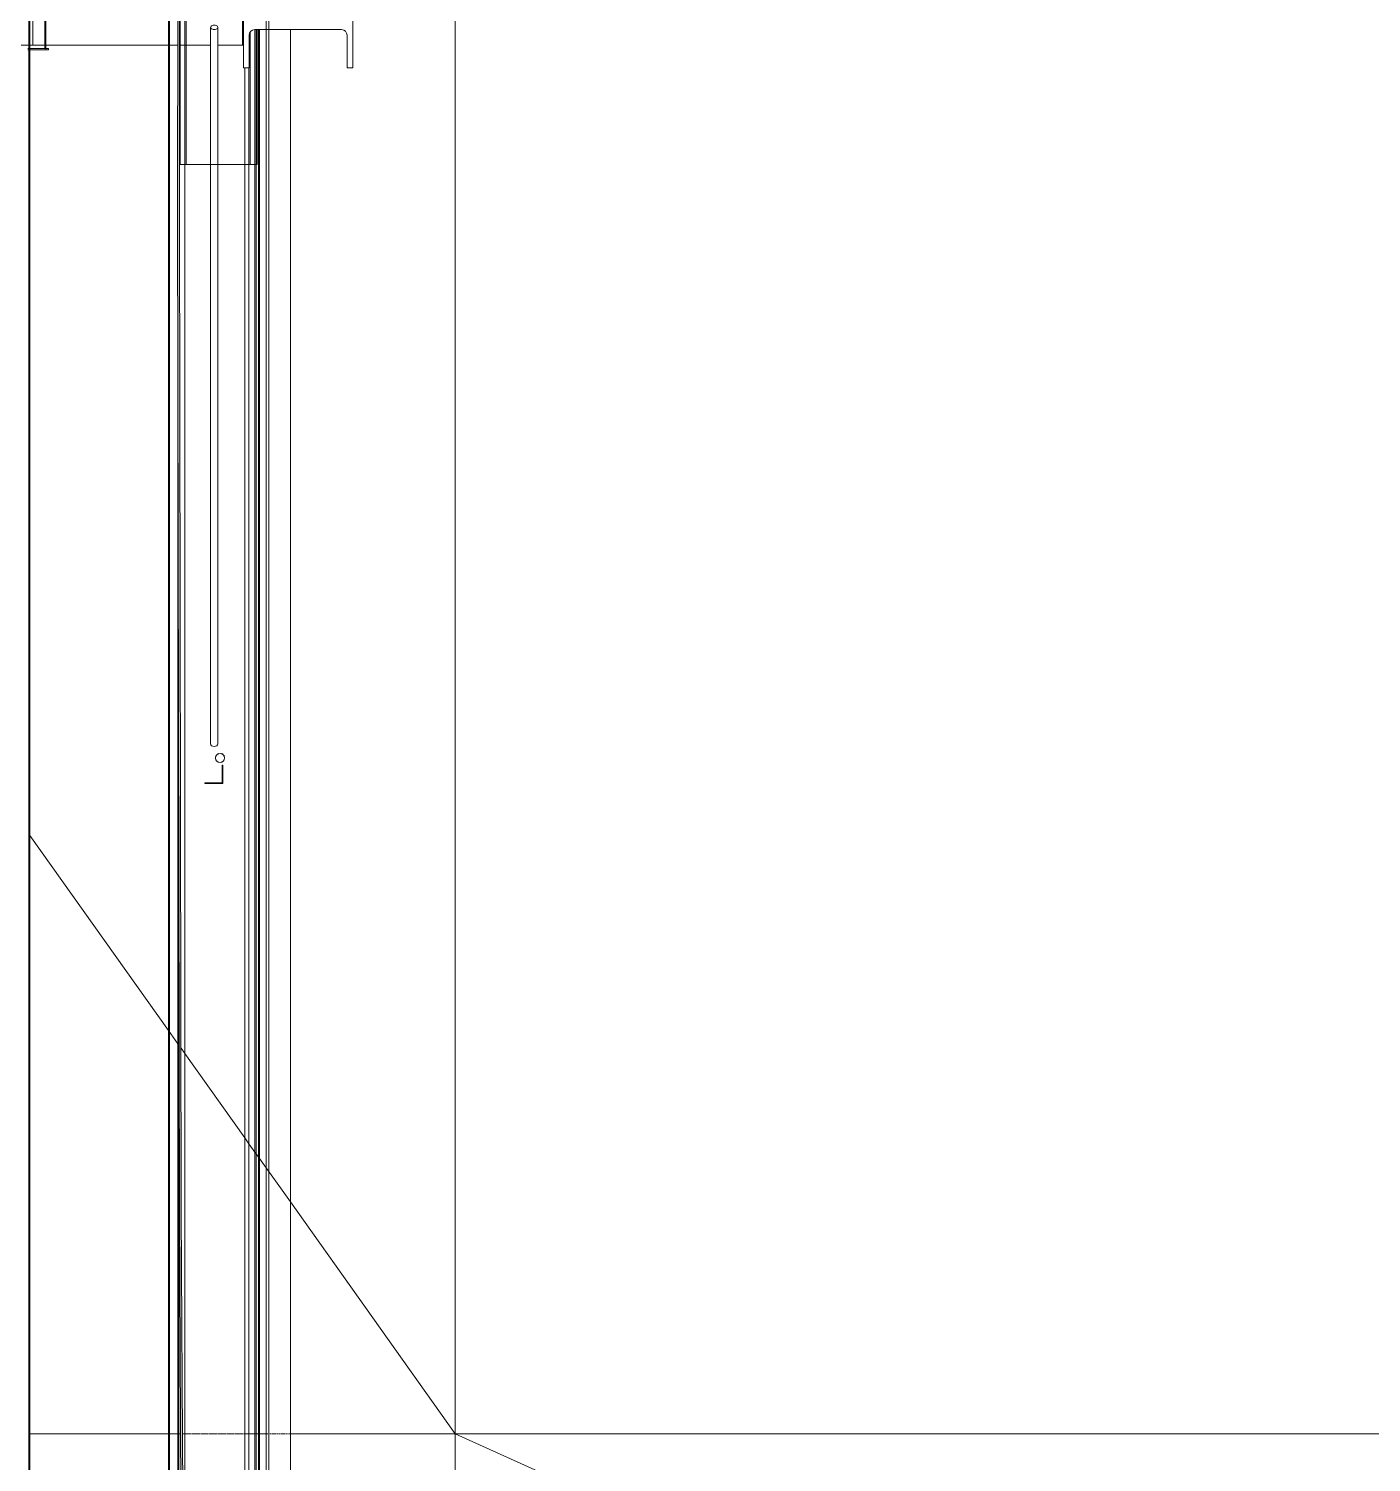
# Model space of a CAD drawing. Header units: centimetres. Extents: x -13617 to -9515, y -261 to 6553.
# Drawn here: x -12522.1 to -12153, y 2763.8 to 3157.8 of the extents above; entities that cross this region are included whole.
import ezdxf

# ---------------------------------------------------------------- set-up
doc = ezdxf.new("R2010")
doc.units = ezdxf.units.CM
doc.linetypes.add('_Overhead', pattern=[0.47625, 0.3175, -0.15875])
doc.linetypes.add('_Overhead_2_', pattern=[0.47625, 0.3175, -0.15875])
for name, color, linetype, lineweight in [('A-FLOR', 7, 'Continuous', 9), ('A-GENM', 7, 'Continuous', 9), ('A-WALL', 7, 'Continuous', 9), ('A-WALL-PATT', 7, 'Continuous', 35), ('S-BEAM', 7, 'Continuous', 9), ('S-COLS', 7, 'Continuous', 9), ('S-FSTN', 7, 'Continuous', 9)]:
    doc.layers.add(name, color=color, linetype=linetype, lineweight=lineweight)

# ---------------------------------------------------------------- blocks, each defined once
blk = doc.blocks.new('RVR_CERCHA_C01 - RVR_CERCHA_C01-V24-Planta patio maniobras')
at = {"layer": 'S-BEAM', "color": 254, "true_color": 0xcccccc}
for p, q in [((0, 5), (-0.67, 5)), ((-0.67, 5), (-0.67, 4.7)), ((-0.67, 5), (0, 5)), ((-0.67, 4.7), (0, 4.7)), ((-0.67, 4.7), (0, 4.7)), ((0, 4.7), (0, 5)), ((0, -5), (0, 5)), ((0, -5), (0, 5)), ((0, 5), (0, -5)), ((0, 4.7), (0, -4.7)), ((0, -4.7), (0, 4.7)), ((0.04, -5), (0.04, 5)), ((0.04, 5), (4.44, 5)), ((0.04, 5), (2.09, 5)), ((0.04, 5), (4.44, 5)), ((4.44, 5), (0.04, 5)), ((0.04, 5), (4.44, 5)), ((2.09, 5), (0.04, 5)), ((0.04, 4.7), (4.71, 4.7)), ((0.04, 4.7), (4.44, 4.7)), ((4.44, 4.7), (0.04, 4.7)), ((4.44, 4.7), (0.04, 4.7)), ((4.44, 4.7), (0.3, 4.7)), ((0.3, 4.7), (0.3, -4.68)), ((0.3, -4.7), (0.3, 4.7)), ((0.3, 4.7), (2.09, 4.7)), ((2.09, 5), (4.71, 5)), ((4.71, 5), (2.09, 5)), ((2.09, 4.7), (4.71, 4.7)), ((4.44, 5), (4.71, 5)), ((4.44, 5), (4.71, 5)), ((4.71, 5), (4.44, 5)), ((4.44, 5), (4.71, 5)), ((4.44, 4.7), (4.71, 4.7)), ((4.71, 4.7), (4.44, 4.7)), ((4.71, 4.7), (4.44, 4.7)), ((4.71, 4.7), (4.44, 4.7)), ((4.71, 5), (5, 5)), ((5, 5), (4.71, 5)), ((4.71, 4.7), (5, 4.7)), ((4.71, 4.7), (5, 4.7))]:
    blk.add_line(p, q, dxfattribs=at)
blk = doc.blocks.new('Costanera Perfil Z - Parametrizado - Costanera Perfil Z - Parametrizado-1652053-Planta patio maniobras')
at = {"layer": 'S-BEAM', "color": 254, "true_color": 0xcccccc}
for p, q in [((8.63, 811.28), (8.63, -811.28)), ((8.9, 206.42), (8.9, 197.02)), ((8.9, 197.02), (8.9, 196.76)), ((8.9, 196.72), (8.9, -400.85))]:
    blk.add_line(p, q, dxfattribs=at)
blk = doc.blocks.new('RVR_Soporte Cercha _02 - RVR_Soporte Cercha _02-V25-Planta patio maniobras')
at = {"layer": 'S-FSTN', "color": 253, "true_color": 0xaaaaaa}
for p, q in [((16.97, 5), (17.28, 5)), ((17.28, 5), (24.03, 5)), ((17.28, 5), (17.28, -5)), ((26.03, 5), (32.77, 5)), ((32.77, 5), (33.07, 5)), ((33.07, 5), (34.42, 5)), ((34.42, 5), (34.55, 5)), ((35.05, 5), (37.59, 5)), ((37.59, 5), (71.28, 5)), ((71.32, 5), (71.58, 5)), ((71.58, 5), (74.85, 5)), ((74.85, 5), (75.72, 5)), ((74.85, 5), (74.85, -3.43)), ((75.72, 5), (75.99, 5)), ((76.06, 5), (76.29, 5)), ((76.29, 5), (77.6, 5)), ((77.6, 5), (77.78, 5)), ((77.82, 5), (89.72, 5)), ((89.72, 5), (89.72, 1.95)), ((89.72, 5), (92.96, 5)), ((92.96, 5), (93.19, 5)), ((93.19, 5), (93.53, 5)), ((93.53, 5), (108.11, 5)), ((108.11, 5), (108.11, 1.95)), ((89.72, 1.95), (89.72, 0.5)), ((89.72, 0.5), (89.72, -3.37)), ((108.11, 1.95), (108.11, 0.5)), ((108.11, 0.5), (108.11, -3.29)), ((74.85, -3.45), (74.85, -3.66)), ((74.85, -3.75), (74.85, -5)), ((89.72, -3.5), (89.72, -3.75)), ((89.72, -3.75), (89.72, -5)), ((108.11, -3.5), (108.11, -3.75)), ((108.11, -3.75), (108.11, -5)), ((17.28, -5), (16.97, -5)), ((24.03, -5), (17.28, -5)), ((32.77, -5), (26.03, -5)), ((33.07, -5), (32.77, -5)), ((34.42, -5), (33.07, -5)), ((34.54, -5), (34.42, -5)), ((37.59, -5), (35.04, -5)), ((74.85, -5), (37.59, -5)), ((75.72, -5), (74.85, -5)), ((75.99, -5), (75.72, -5)), ((76.29, -5), (76.06, -5)), ((89.72, -5), (76.29, -5)), ((92.96, -5), (89.72, -5)), ((93.19, -5), (92.96, -5)), ((93.53, -5), (93.19, -5)), ((108.11, -5), (93.53, -5))]:
    blk.add_line(p, q, dxfattribs=at)
blk = doc.blocks.new('Costanera Perfil Z - Parametrizado - Costanera Perfil Z - Parametrizado-1662729-Planta patio maniobras')
at = {"layer": 'S-BEAM', "color": 254, "true_color": 0xcccccc}
for p, q in [((-8.8, 995.88), (-8.8, -998.59)), ((-8.8, 995.88), (-8.8, -998.59)), ((10.45, -961.55), (10.45, -998.59)), ((10.45, -961.55), (10.45, -998.59)), ((10.75, -998.59), (10.75, -961.55)), ((10.75, -961.55), (10.75, -998.59)), ((8.8, -972.05), (8.8, -998.59)), ((8.8, -972.05), (8.8, -998.59)), ((-8.8, -998.59), (-8.8, -1932.33)), ((-8.8, -998.59), (-8.8, -1932.33)), ((8.8, -998.59), (8.8, -1427.65)), ((8.8, -998.59), (8.8, -1427.65)), ((10.45, -998.59), (10.45, -1427.65)), ((10.45, -998.59), (10.45, -1427.65)), ((10.75, -1427.65), (10.75, -998.59)), ((10.75, -998.59), (10.75, -1427.65)), ((-10.75, -1053.06), (-10.75, -1731.41)), ((-10.75, -1053.06), (-10.75, -1731.41)), ((-10.45, -1206.55), (-10.45, -1691.39)), ((-10.45, -1206.55), (-10.45, -1691.39))]:
    blk.add_line(p, q, dxfattribs=at)
blk = doc.blocks.new('Costanera Perfil Z - Parametrizado - Costanera Perfil Z - Parametrizado-V64-Planta patio maniobras')
at = {"layer": 'S-BEAM', "color": 254, "true_color": 0xcccccc}
for p, q in [((-8.8, 995.88), (-8.8, -998.59)), ((-8.8, 995.88), (-8.8, -998.59)), ((10.45, -961.55), (10.45, -998.59)), ((10.45, -961.55), (10.45, -998.59)), ((10.75, -998.59), (10.75, -961.55)), ((10.75, -961.55), (10.75, -998.59)), ((8.8, -972.05), (8.8, -998.59)), ((8.8, -972.05), (8.8, -998.59)), ((-8.8, -998.59), (-8.8, -1932.33)), ((-8.8, -998.59), (-8.8, -1932.33)), ((8.8, -998.59), (8.8, -1427.65)), ((8.8, -998.59), (8.8, -1427.65)), ((10.45, -998.59), (10.45, -1427.65)), ((10.45, -998.59), (10.45, -1427.65)), ((10.75, -1427.65), (10.75, -998.59)), ((10.75, -998.59), (10.75, -1427.65)), ((-10.75, -1053.06), (-10.75, -1731.41)), ((-10.75, -1053.06), (-10.75, -1731.41)), ((-10.45, -1206.55), (-10.45, -1691.39)), ((-10.45, -1206.55), (-10.45, -1691.39))]:
    blk.add_line(p, q, dxfattribs=at)
blk = doc.blocks.new('Costanera Perfil Z - Parametrizado - Costanera Perfil Z - Parametrizado-1662826-Planta patio maniobras')
at = {"layer": 'S-BEAM', "color": 254, "true_color": 0xcccccc}
for p, q in [((-8.8, 997.23), (-8.8, -997.23)), ((-8.8, 997.23), (-8.8, -997.23)), ((-10.45, -845.53), (-10.45, -997.23)), ((-10.45, -845.53), (-10.45, -997.23)), ((8.8, -960.91), (8.8, -997.23)), ((8.8, -960.91), (8.8, -997.23)), ((10.45, -960.19), (10.45, -997.23)), ((10.45, -960.19), (10.45, -997.23)), ((10.75, -997.23), (10.75, -960.19)), ((10.75, -960.19), (10.75, -997.23)), ((7.37, -997.23), (-10.61, -997.23)), ((-10.61, -997.23), (-10.45, -997.23)), ((-10.45, -997.23), (-8.8, -997.23)), ((-8.8, -997.23), (-10.45, -997.23)), ((-10.45, -997.23), (7.37, -997.23)), ((8.8, -997.23), (7.37, -997.23)), ((7.37, -997.23), (8.8, -997.23)), ((10.75, -997.23), (8.8, -997.23)), ((8.8, -997.23), (10.45, -997.23)), ((10.45, -997.23), (8.8, -997.23)), ((8.8, -997.23), (10.45, -997.23)), ((10.45, -997.23), (10.75, -997.23))]:
    blk.add_line(p, q, dxfattribs=at)
blk = doc.blocks.new('M_RVR_PERFIL L - M_RVR_PERFIL L-V65-Planta patio maniobras')
at = {"layer": 'S-BEAM', "color": 254, "true_color": 0xcccccc}
for p, q in [((2.31, -2.31), (2.31, 2.5)), ((2.31, 2.5), (2.5, 2.5)), ((2.5, 2.5), (2.31, 2.5)), ((2.31, 2.5), (2.31, -2.31)), ((2.5, 2.5), (2.5, -2.5)), ((2.5, -2.5), (2.5, 2.5)), ((-2.5, -2.5), (-2.5, -2.31)), ((-2.5, -2.31), (2.31, -2.31)), ((2.31, -2.31), (-2.5, -2.31)), ((-2.5, -2.31), (-2.5, -2.5)), ((2.5, -2.5), (-2.5, -2.5)), ((-2.5, -2.5), (2.5, -2.5))]:
    blk.add_line(p, q, dxfattribs=at)
blk = doc.blocks.new('Costaneras Perfil C - 50 x 250-1666462-Planta patio maniobras')
at = {"layer": 'S-BEAM', "color": 254, "true_color": 0xcccccc}
for p, q in [((365.5, 12.5), (-100.6, 12.5)), ((365.5, 12.5), (-100.6, 12.5)), ((-100.6, 12.2), (365.5, 12.2)), ((-100.6, 12.2), (365.5, 12.2)), ((-1286.12, -12.5), (866.63, -12.5)), ((866.63, -12.5), (-1286.12, -12.5)), ((-1229, -12.2), (845.25, -12.2)), ((845.25, -12.2), (-1229, -12.2))]:
    blk.add_line(p, q, dxfattribs=at)
blk = doc.blocks.new('RVR_Tensor - d_25 mm-V71-Planta patio maniobras')
at = {"layer": 'A-GENM', "color": 254, "true_color": 0xd4d4d4}
for start, end in [(360, 180), (135, 180), (180, 360), (180, 225), (120, 135), (105, 120), (60, 75), (30, 60), (15, 30), (240, 270), (285, 300), (300, 315)]:
    blk.add_arc((0, 0), 1.25, start, end, dxfattribs=at)
blk = doc.blocks.new('RVR_Tensor angular - d_25 mm-1668352-Planta patio maniobras')
at = {"layer": 'A-GENM', "color": 254, "true_color": 0xd4d4d4}
for p, q in [((159.32, 1), (-0.01, 1)), ((183.85, 1), (159.32, 1)), ((196.99, 1), (183.85, 1)), ((-0.01, -1), (159.32, -1)), ((159.32, -1), (183.85, -1)), ((183.85, -1), (196.99, -1))]:
    blk.add_line(p, q, dxfattribs=at)
for centre, start_param, end_param in [((-0.01, 0), 0, 1.570796), ((196.99, 0), 4.712389, 7.853982), ((-0.01, 0), 1.570796, 3.141593), ((196.99, 0), 1.570796, 4.712389)]:
    blk.add_ellipse(centre, major_axis=(0, 1), ratio=0.615661, start_param=start_param, end_param=end_param, dxfattribs=at)
blk = doc.blocks.new('PQ_RVR_EST-01_ZZ_ZZ_MO_T_A_rvt-1-Planta patio maniobras')
at = {"layer": 'S-BEAM', "color": 254, "lineweight": 18, "true_color": 0xcccccc}
for p, q in [((-12456.74, 3399.58), (-12456.74, 2691.46)), ((-12456.03, 2691.46), (-12456.03, 3399.58))]:
    blk.add_line(p, q, dxfattribs=at)
at = {"layer": 'S-BEAM', "color": 254, "true_color": 0xcccccc}
for p, q in [((-12456.74, 3157.56), (-12456.74, 2559.74)), ((-12456.03, 3157.56), (-12456.03, 2559.74)), ((-12450.14, 3157.56), (-12450.14, 2713.55)), ((-12450.14, 3157.56), (-12450.14, 2713.55)), ((-12462.64, 3147.05), (-12462.64, 2691.46)), ((-12462.64, 3147.05), (-12462.64, 2691.46))]:
    blk.add_line(p, q, dxfattribs=at)
at = {"layer": 'S-COLS', "color": 253, "true_color": 0xaaaaaa}
for p, q in [((-12463, 3147.05), (-12463, 3169.05)), ((-12433, 3169.05), (-12433, 3147.05)), ((-12456.74, 3157.56), (-12459.94, 3157.56)), ((-12456.03, 3157.56), (-12456.74, 3157.56)), ((-12436.06, 3157.56), (-12456.03, 3157.56)), ((-12461.46, 3156.04), (-12461.46, 3147.05)), ((-12434.54, 3147.05), (-12434.54, 3156.04)), ((-12461.46, 3147.05), (-12463, 3147.05)), ((-12433, 3147.05), (-12434.54, 3147.05))]:
    blk.add_line(p, q, dxfattribs=at)
for centre, start, end in [((-12459.94, 3156.04), 90, 180), ((-12436.06, 3156.04), 0, 90)]:
    blk.add_arc(centre, 1.52, start, end, dxfattribs=at)
at = {"layer": 'A-GENM', "color": 254, "linetype": '_Overhead', "lineweight": 9, "true_color": 0xd4d4d4, "rotation": 89.9999999999999}
blk.add_blockref('RVR_Tensor angular - d_25 mm-1668352-Planta patio maniobras', (-12471.06, 2961.2), dxfattribs=at)
at = {"layer": 'A-GENM', "color": 254, "linetype": '_Overhead', "lineweight": 9, "true_color": 0xd4d4d4}
blk.add_blockref('RVR_Tensor - d_25 mm-V71-Planta patio maniobras', (-12469.45, 2957.4), dxfattribs=at)
at = {"layer": 'S-BEAM', "color": 254, "linetype": '_Overhead', "lineweight": 9, "true_color": 0xd4d4d4}
for name, p, rotation in [('Costaneras Perfil C - 50 x 250-1666462-Planta patio maniobras', (-12471.13, 3056.96), 270), ('RVR_CERCHA_C01 - RVR_CERCHA_C01-V24-Planta patio maniobras', (-12517.31, 3157.04), 180)]:
    blk.add_blockref(name, p, dxfattribs=dict(at, rotation=rotation))
for name, p in [('Costanera Perfil Z - Parametrizado - Costanera Perfil Z - Parametrizado-1662729-Planta patio maniobras', (-12470.31, 4119.11)), ('Costanera Perfil Z - Parametrizado - Costanera Perfil Z - Parametrizado-V64-Planta patio maniobras', (-12470.31, 4119.11)), ('Costanera Perfil Z - Parametrizado - Costanera Perfil Z - Parametrizado-1662826-Planta patio maniobras', (-12470.01, 4117.75)), ('Costanera Perfil Z - Parametrizado - Costanera Perfil Z - Parametrizado-1652053-Planta patio maniobras', (-12530.66, 2955.31)), ('M_RVR_PERFIL L - M_RVR_PERFIL L-V65-Planta patio maniobras', (-12471.17, 2952.88))]:
    blk.add_blockref(name, p, dxfattribs=at)
at = {"layer": 'S-FSTN', "color": 254, "linetype": '_Overhead', "lineweight": 9, "true_color": 0xd4d4d4, "rotation": 180}
blk.add_blockref('RVR_Soporte Cercha _02 - RVR_Soporte Cercha _02-V25-Planta patio maniobras', (-12446.03, 3158.29), dxfattribs=at)
blk = doc.blocks.new('PQ_RVR_ARQ-01_ZZ_ZZ_MO_T_A_rvt-1-Planta patio maniobras')
at = {"layer": 'A-WALL-PATT', "lineweight": 9, "true_color": 0xdddddd}
for points in [[(-12481.14, 3107.11), (-12480.64, 3107.11), (-12480.42, 3303.59), (-12480.92, 3303.59), (-12481.11, 3133.62)], [(-12480.6, 2832.63), (-12480.1, 2832.63), (-12480.64, 3107.11), (-12481.14, 3107.11), (-12480.73, 2900.06)], [(-12479.79, 2662.65), (-12479.29, 2662.65), (-12480.1, 2832.63), (-12480.6, 2832.63), (-12479.97, 2699.86)]]:
    blk.add_hatch(color=254, dxfattribs=at).paths.add_polyline_path(points)
at = {"layer": 'A-FLOR', "color": 253, "lineweight": 18, "true_color": 0xaaaaaa}
for p, q in [((-12404.81, 3781.84), (-12404.81, 2771.58)), ((-12404.81, 2771.58), (-12404.81, 3781.84)), ((-12521.75, 2936.12), (-12522.02, 2936.5)), ((-12522.02, 2936.5), (-12521.75, 2936.12)), ((-12483.63, 2882.47), (-12521.75, 2936.12)), ((-12521.75, 2936.12), (-12483.63, 2882.47)), ((-12481.06, 2878.86), (-12483.63, 2882.47)), ((-12483.63, 2882.47), (-12481.06, 2878.86)), ((-12480.76, 2878.44), (-12481.06, 2878.86)), ((-12481.06, 2878.86), (-12480.76, 2878.44)), ((-12479.11, 2876.12), (-12480.19, 2877.64)), ((-12480.19, 2877.64), (-12479.11, 2876.12)), ((-12462.64, 2852.95), (-12479.11, 2876.12)), ((-12479.11, 2876.12), (-12462.64, 2852.95)), ((-12461.52, 2851.37), (-12462.64, 2852.95)), ((-12462.64, 2852.95), (-12461.52, 2851.37)), ((-12459.87, 2849.04), (-12461.52, 2851.37)), ((-12461.52, 2851.37), (-12459.87, 2849.04)), ((-12459.57, 2848.62), (-12459.87, 2849.04)), ((-12459.87, 2849.04), (-12459.57, 2848.62)), ((-12458.63, 2847.3), (-12459.57, 2848.62)), ((-12459.57, 2848.62), (-12458.63, 2847.3)), ((-12450.14, 2835.36), (-12458.63, 2847.3)), ((-12458.63, 2847.3), (-12450.14, 2835.36)), ((-12404.81, 2771.58), (-12450.14, 2835.36)), ((-12450.14, 2835.36), (-12404.81, 2771.58)), ((-12275.61, 2713.55), (-12404.81, 2771.58)), ((-12404.81, 2771.58), (-12275.61, 2713.55)), ((-12404.81, 2771.58), (-12404.81, 2713.55)), ((-12404.81, 2713.55), (-12404.81, 2771.58))]:
    blk.add_line(p, q, dxfattribs=at)
at = {"layer": 'A-FLOR', "color": 254, "linetype": '_Overhead_2_', "true_color": 0xd4d4d4}
for p, q in [((-12522.02, 2771.58), (-12521.75, 2771.58)), ((-12521.75, 2771.58), (-12522.02, 2771.58)), ((-12521.75, 2771.58), (-12522.02, 2771.58)), ((-12522.02, 2771.58), (-12521.75, 2771.58)), ((-12521.75, 2771.58), (-12483.63, 2771.58)), ((-12483.63, 2771.58), (-12521.75, 2771.58)), ((-12483.63, 2771.58), (-12521.75, 2771.58)), ((-12521.75, 2771.58), (-12483.63, 2771.58)), ((-12483.63, 2771.58), (-12481.06, 2771.58)), ((-12481.06, 2771.58), (-12483.63, 2771.58)), ((-12481.06, 2771.58), (-12483.63, 2771.58)), ((-12483.63, 2771.58), (-12481.06, 2771.58)), ((-12481.06, 2771.58), (-12480.76, 2771.58)), ((-12480.76, 2771.58), (-12481.06, 2771.58)), ((-12480.76, 2771.58), (-12481.06, 2771.58)), ((-12481.06, 2771.58), (-12480.76, 2771.58)), ((-12480.76, 2771.58), (-12480.31, 2771.58)), ((-12480.31, 2771.58), (-12480.76, 2771.58)), ((-12480.31, 2771.58), (-12480.76, 2771.58)), ((-12480.76, 2771.58), (-12480.31, 2771.58)), ((-12479.81, 2771.58), (-12479.11, 2771.58)), ((-12479.11, 2771.58), (-12479.81, 2771.58)), ((-12479.11, 2771.58), (-12479.81, 2771.58)), ((-12479.81, 2771.58), (-12479.11, 2771.58)), ((-12479.11, 2771.58), (-12462.64, 2771.58)), ((-12462.64, 2771.58), (-12479.11, 2771.58)), ((-12462.64, 2771.58), (-12479.11, 2771.58)), ((-12479.11, 2771.58), (-12462.64, 2771.58)), ((-12462.64, 2771.58), (-12461.52, 2771.58)), ((-12461.52, 2771.58), (-12462.64, 2771.58)), ((-12461.52, 2771.58), (-12462.64, 2771.58)), ((-12462.64, 2771.58), (-12461.52, 2771.58)), ((-12461.52, 2771.58), (-12459.87, 2771.58)), ((-12459.87, 2771.58), (-12461.52, 2771.58)), ((-12459.87, 2771.58), (-12461.52, 2771.58)), ((-12461.52, 2771.58), (-12459.87, 2771.58)), ((-12459.87, 2771.58), (-12459.57, 2771.58)), ((-12459.57, 2771.58), (-12459.87, 2771.58)), ((-12459.57, 2771.58), (-12459.87, 2771.58)), ((-12459.87, 2771.58), (-12459.57, 2771.58)), ((-12459.57, 2771.58), (-12458.63, 2771.58)), ((-12458.63, 2771.58), (-12459.57, 2771.58)), ((-12458.63, 2771.58), (-12459.57, 2771.58)), ((-12459.57, 2771.58), (-12458.63, 2771.58)), ((-12458.63, 2771.58), (-12456.74, 2771.58)), ((-12456.74, 2771.58), (-12458.63, 2771.58)), ((-12456.74, 2771.58), (-12458.63, 2771.58)), ((-12458.63, 2771.58), (-12456.74, 2771.58)), ((-12456.66, 2771.58), (-12450.14, 2771.58)), ((-12450.14, 2771.58), (-12456.66, 2771.58)), ((-12450.14, 2771.58), (-12456.66, 2771.58)), ((-12456.66, 2771.58), (-12450.14, 2771.58)), ((-12450.14, 2771.58), (-12404.81, 2771.58)), ((-12404.81, 2771.58), (-12450.14, 2771.58)), ((-12404.81, 2771.58), (-12450.14, 2771.58)), ((-12450.14, 2771.58), (-12404.81, 2771.58)), ((-12404.81, 2771.58), (-11482.16, 2771.58)), ((-11482.16, 2771.58), (-12404.81, 2771.58)), ((-11482.16, 2771.58), (-12404.81, 2771.58)), ((-12404.81, 2771.58), (-11482.16, 2771.58))]:
    blk.add_line(p, q, dxfattribs=at)
at = {"layer": 'A-WALL', "color": 253, "lineweight": 18, "true_color": 0xaaaaaa}
for p, q in [((-12480.92, 3303.59), (-12481.14, 3107.11)), ((-12480.64, 3107.11), (-12480.42, 3303.59)), ((-12481.14, 3107.11), (-12480.6, 2832.63)), ((-12480.1, 2832.63), (-12480.64, 3107.11)), ((-12480.6, 2832.63), (-12479.79, 2662.65)), ((-12479.29, 2662.65), (-12480.1, 2832.63))]:
    blk.add_line(p, q, dxfattribs=at)

msp = doc.modelspace()

# ---------------------------------------------------------------- block references
at = {"lineweight": 5}
msp.add_blockref('PQ_RVR_EST-01_ZZ_ZZ_MO_T_A_rvt-1-Planta patio maniobras', (0, 0), dxfattribs=at)

# ---------------------------------------------------------------- next in the draw order: block references
msp.add_blockref('PQ_RVR_ARQ-01_ZZ_ZZ_MO_T_A_rvt-1-Planta patio maniobras', (0, 0), dxfattribs=at)

doc.saveas('drawing.dxf')
